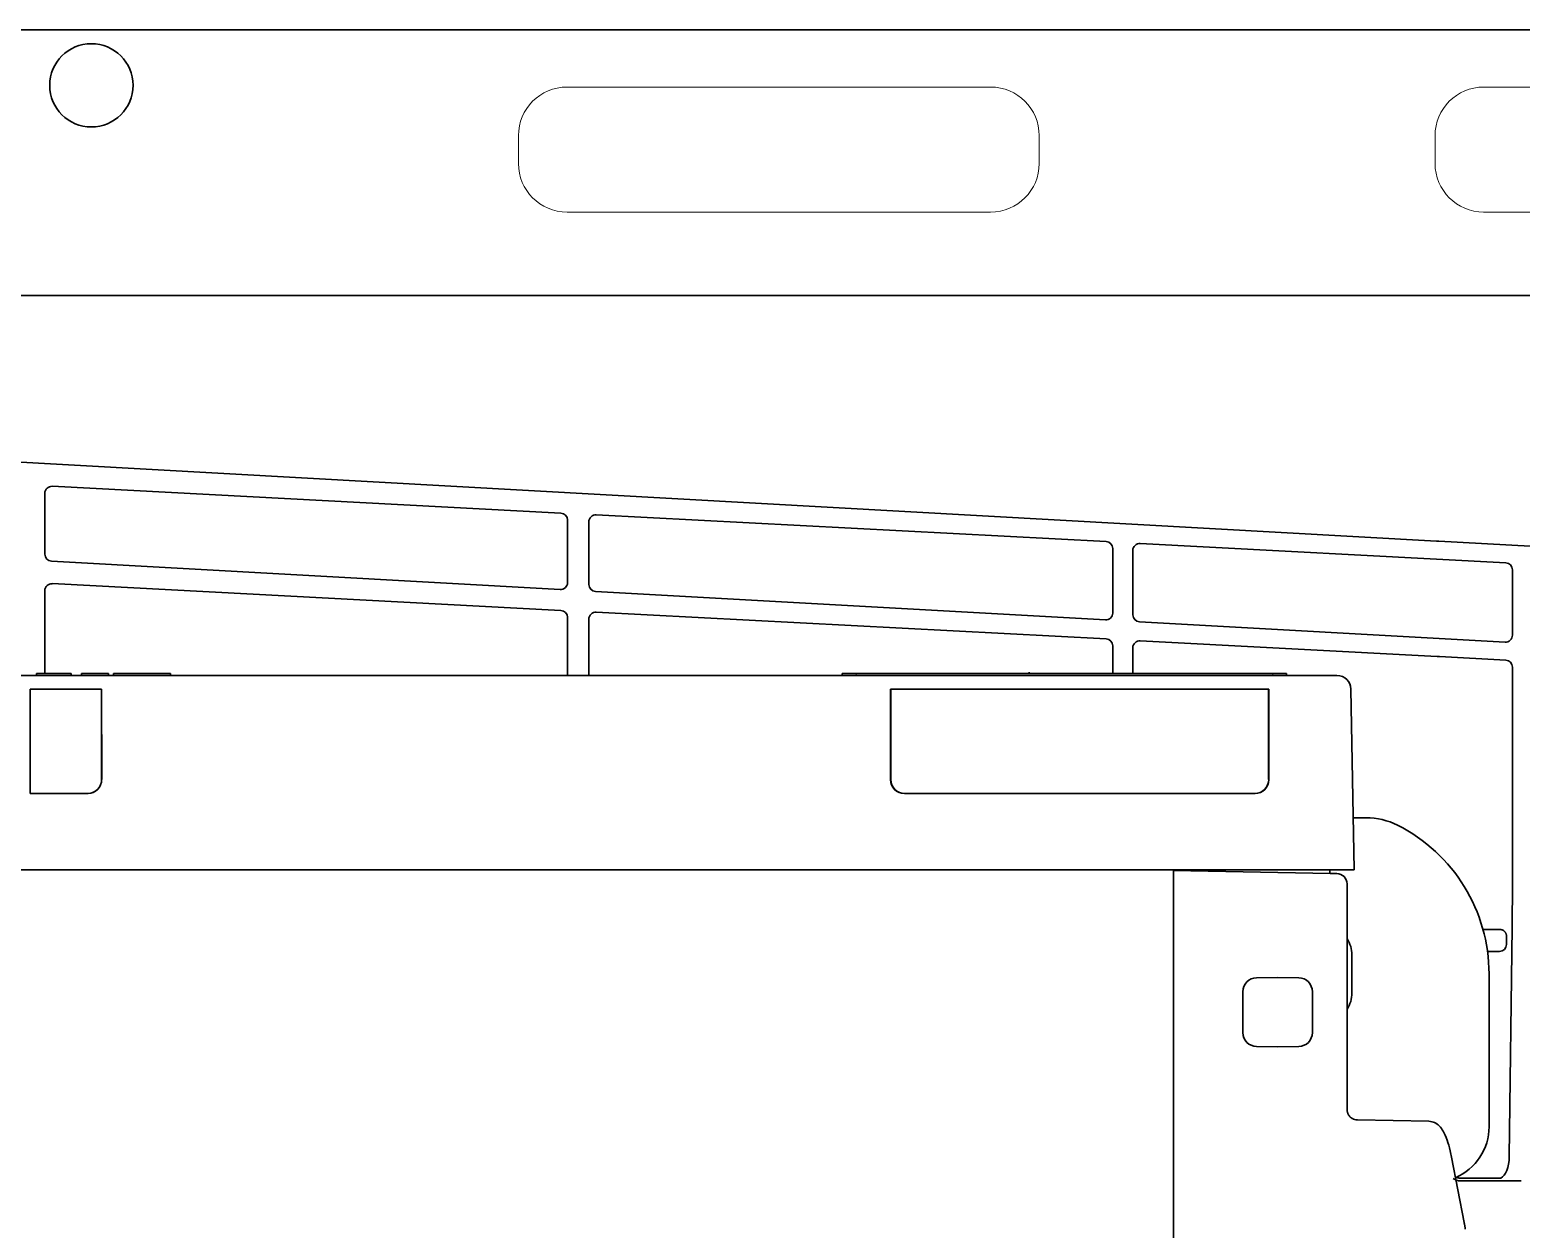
# Model space of a CAD drawing. Extents: x 5997 to 10491, y -672 to 3388.
# Drawn here: x 8497.3 to 8712, y 3156.8 to 3329.5 of the extents above; entities that cross this region are included whole.
import ezdxf

# ---------------------------------------------------------------- set-up
doc = ezdxf.new("R2010")
doc.units = 0
doc.header["$LTSCALE"] = 5
doc.layers.get('0').update_dxf_attribs({"linetype": 'CONTINUOUS', "lineweight": 0})
doc.layers.add('1', color=7, linetype='CONTINUOUS', true_color=0xffffff)

msp = doc.modelspace()

# ---------------------------------------------------------------- linework, layer by layer
for p, q in [((8635.64, 3321.28), (8574.64, 3321.28)), ((8767.64, 3321.28), (8706.64, 3321.28)), ((8567.64, 3314.28), (8567.64, 3310.28)), ((8642.64, 3310.28), (8642.64, 3314.28)), ((8699.64, 3314.28), (8699.64, 3310.28)), ((8574.64, 3303.28), (8635.64, 3303.28)), ((8706.64, 3303.28), (8767.64, 3303.28))]:
    msp.add_line(p, q)
for centre, start, end in [((8574.64, 3314.28), 90, 180), ((8635.64, 3314.28), 0, 90), ((8706.64, 3314.28), 90, 180), ((8574.64, 3310.28), 180, 270), ((8635.64, 3310.28), 270, 0), ((8706.64, 3310.28), 180, 270)]:
    msp.add_arc(centre, 7, start, end)
at = {"layer": '1', "color": 7, "linetype": 'Continuous', "lineweight": 35}
for p, q in [((9230.14, 3329.53), (8376.14, 3329.53)), ((9178.12, 3291.28), (8428.03, 3291.28)), ((8415.47, 3271.74), (8699.86, 3255.89)), ((8499.44, 3262.77), (8499.44, 3253.98)), ((8573.77, 3259.92), (8500.49, 3263.77)), ((8574.71, 3249.9), (8574.71, 3258.92)), ((8577.78, 3258.66), (8577.78, 3249.62)), ((8652.28, 3255.8), (8578.83, 3259.65)), ((8700.19, 3255.87), (8803.03, 3250.3)), ((8653.22, 3245.52), (8653.22, 3254.8)), ((8656.12, 3254.54), (8656.12, 3245.25)), ((8709.83, 3252.76), (8657.17, 3255.54)), ((8500.38, 3252.99), (8573.66, 3248.9)), ((8710.78, 3242.33), (8710.78, 3251.76)), ((8573.77, 3245.9), (8500.49, 3249.75)), ((8499.44, 3248.75), (8499.44, 3236.83)), ((8578.72, 3248.62), (8652.17, 3244.52)), ((8578.83, 3245.63), (8652.28, 3241.78)), ((8574.71, 3236.53), (8574.71, 3244.91)), ((8577.78, 3236.53), (8577.78, 3244.64)), ((8657.07, 3244.25), (8709.73, 3241.33)), ((8699.94, 3239.27), (8657.17, 3241.52)), ((8653.22, 3240.78), (8653.22, 3236.83)), ((8656.12, 3240.52), (8656.12, 3236.83)), ((8709.83, 3238.74), (8700.26, 3239.26)), ((8498.22, 3236.83), (8498.22, 3236.53)), ((8503.22, 3236.83), (8498.22, 3236.83)), ((8503.22, 3236.53), (8503.22, 3236.83)), ((8504.72, 3236.83), (8508.63, 3236.83)), ((8504.72, 3236.83), (8504.72, 3236.53)), ((8508.63, 3236.83), (8508.63, 3236.53)), ((8509.31, 3236.83), (8517.55, 3236.83)), ((8509.31, 3236.83), (8509.31, 3236.53)), ((8517.55, 3236.83), (8517.55, 3236.53)), ((8614.27, 3236.83), (8616.27, 3236.83)), ((8614.27, 3236.53), (8614.27, 3236.83)), ((8616.27, 3236.83), (8676.27, 3236.83)), ((8641.19, 3236.83), (8641.19, 3236.98)), ((8678.27, 3236.83), (8676.27, 3236.83)), ((8678.27, 3236.83), (8678.27, 3236.53)), ((8710.78, 3237.74), (8710.78, 3207.87)), ((8443.43, 3236.53), (8685.52, 3236.53)), ((8497.34, 3234.53), (8497.33, 3219.53)), ((8507.62, 3234.53), (8497.34, 3234.53)), ((8507.63, 3221.53), (8507.62, 3234.53)), ((8621.24, 3234.53), (8621.23, 3221.53)), ((8675.71, 3234.53), (8621.24, 3234.53)), ((8675.71, 3221.53), (8675.71, 3234.53)), ((8687.52, 3234.56), (8687.97, 3208.53)), ((8497.35, 3234.28), (8497.34, 3219.53)), ((8621.28, 3234.28), (8621.27, 3231.1)), ((8675.68, 3221.53), (8675.67, 3234.28)), ((8507.61, 3229.63), (8507.62, 3221.53)), ((8621.25, 3221.53), (8621.26, 3229.63)), ((8621.23, 3221.53), (8621.25, 3221.53)), ((8675.68, 3221.53), (8675.71, 3221.53)), ((8497.33, 3219.53), (8505.62, 3219.53)), ((8623.23, 3219.53), (8673.71, 3219.53)), ((8687.84, 3216.03), (8689.73, 3216.03)), ((8685.97, 3208.53), (8442.97, 3208.53)), ((8661.97, 3206.91), (8661.97, 3208.41)), ((8661.97, 3208.41), (8684.52, 3208.02)), ((8661.97, 3206.91), (8661.97, 3203.74)), ((8684.47, 3208.53), (8684.47, 3208.02)), ((8684.52, 3208.02), (8685.5, 3208)), ((8687.97, 3208.53), (8685.97, 3208.53)), ((8686.97, 3206.5), (8686.97, 3203.74)), ((8661.97, 3200.81), (8661.97, 3203.74)), ((8661.97, 3200.81), (8661.97, 3198.55)), ((8686.97, 3200.62), (8686.97, 3198.35)), ((8710.74, 3200.27), (8710.33, 3167.22)), ((8661.97, 3195.62), (8661.97, 3198.55)), ((8708.83, 3199.95), (8706.55, 3199.95)), ((8706.57, 3199.88), (8706.57, 3199.88)), ((8709.92, 3197.77), (8709.92, 3198.99)), ((8687.67, 3190.78), (8687.67, 3196.28)), ((8707.2, 3196.77), (8708.92, 3196.77)), ((8708.92, 3196.77), (8708.92, 3196.77)), ((8661.97, 3195.62), (8661.97, 3180.54)), ((8686.97, 3195.62), (8686.97, 3180.54)), ((8673.94, 3192.97), (8676.97, 3193.03)), ((8676.97, 3193.03), (8680.01, 3192.97)), ((8707.42, 3193.53), (8707.42, 3171.53)), ((8671.97, 3190.97), (8671.97, 3185.08)), ((8681.97, 3190.97), (8681.97, 3185.08)), ((8676.97, 3183.03), (8673.94, 3183.08)), ((8680.01, 3183.08), (8676.97, 3183.03)), ((8661.97, 3177.59), (8661.97, 3180.54)), ((8661.97, 3177.59), (8661.97, 3175.82)), ((8686.97, 3177.84), (8686.97, 3176.06)), ((8661.97, 3172.86), (8661.97, 3175.82)), ((8661.97, 3172.86), (8661.97, 2913.24)), ((8687.71, 3172.65), (8687.74, 3172.69)), ((8688.45, 3172.5), (8698.74, 3172.32)), ((8703.82, 3157.73), (8702.02, 3167.12)), ((8708.83, 3164.12), (8703.36, 3164.12)), ((8712.04, 3163.71), (8703.36, 3163.71))]:
    msp.add_line(p, q, dxfattribs=at)
at = {"layer": '1', "color": 51, "linetype": 'Continuous', "lineweight": 13}
for p, q in [((8616.27, 3236.83), (8616.27, 3236.53)), ((8676.27, 3236.53), (8676.27, 3236.83))]:
    msp.add_line(p, q, dxfattribs=at)
at = {"layer": '1', "color": 7, "linetype": 'Continuous', "lineweight": 35}
msp.add_circle((8506.14, 3321.53), 6, dxfattribs=at)
for centre, radius, start, end in [((8685.52, 3234.53), 2, 1, 90), ((8689.73, 3206.03), 10, 63.2345, 90), ((8683.42, 3193.53), 24, 0, 63.2345), ((8685.47, 3206.5), 1.5, 0, 89), ((8683.42, 3196.28), 4.25, 0, 33.3561), ((8673.97, 3190.97), 2, 91, 180), ((8679.97, 3190.97), 2, 0, 89), ((8683.42, 3190.78), 4.25, 326.6439, 0), ((8673.97, 3185.08), 2, 180, 269), ((8679.97, 3185.08), 2, 271, 0), ((8688.47, 3174), 1.5, 240.8126, 269), ((8699.42, 3171.53), 8, 293.2873, 0)]:
    msp.add_arc(centre, radius, start, end, dxfattribs=at)
at = {"layer": '1', "color": 7, "linetype": 'Continuous', "lineweight": 35, "extrusion": (0, 0, -1)}
for centre, major_axis, ratio, start_param, end_param in [((8500.44, 3262.77), (-0.829, -0.56), 0.999069, 0.594221, 2.218099), ((8573.71, 3258.92), (-0.996, -0.091), 0.99936, 1.71631, 3.232194), ((8578.78, 3258.66), (-0.829, -0.56), 0.999069, 0.594221, 2.218099), ((8700.19, 3256.43), (10.7, -0.58), 0.052331, 1.567956, 1.598621), ((8500.44, 3253.98), (0.821, -0.571), 0.999112, 1.017308, 2.533193), ((8652.22, 3254.8), (-0.996, -0.091), 0.99936, 1.71631, 3.232194), ((8657.12, 3254.54), (-0.829, -0.56), 0.999069, 0.594221, 2.218099), ((8709.78, 3251.76), (0.947, -0.321), 0.99941, 4.440303, 5.956188), ((8500.44, 3248.75), (-0.865, -0.501), 0.998992, 0.52525, 2.149129), ((8573.71, 3249.9), (0.996, -0.089), 0.999321, 6.194725, 7.818603), ((8578.78, 3249.62), (0.821, -0.571), 0.999112, 1.017308, 2.533193), ((8573.71, 3244.9), (0.999, -0.037), 0.999278, 4.730072, 6.245957), ((8578.78, 3244.64), (-0.829, -0.56), 0.999069, 0.594221, 2.218099), ((8652.22, 3245.52), (0.996, -0.089), 0.999321, 6.194725, 7.818603), ((8657.12, 3245.25), (0.821, -0.571), 0.999112, 1.017308, 2.533193), ((8652.22, 3240.78), (-0.996, -0.091), 0.99936, 1.71631, 3.232194), ((8657.12, 3240.52), (-0.829, -0.56), 0.999069, 0.594221, 2.218099), ((8709.78, 3242.33), (0.312, -0.954), 0.996071, 5.028618, 6.652497), ((8700.26, 3238.69), (10.7, -0.58), 0.052331, 4.678883, 4.709548), ((8709.78, 3237.74), (0.947, -0.321), 0.99941, 4.440303, 5.956188), ((8710.55, 3207.87), (0, -13.25), 0.017455, 4.712389, 5.323254), ((8708.83, 3200.05), (1.9, 0), 0.052408, 1.523874, 1.570796), ((8708.92, 3197.78), (0, -1), 0.995902, 4.712389, 6.283185), ((8708.83, 3167.28), (0, -3.21), 0.466805, 4.729842, 6.08457), ((8703.37, 3165.71), (1.49, -1.34), 0.998167, 1.277273, 1.427042)]:
    msp.add_ellipse(centre, major_axis=major_axis, ratio=ratio, start_param=start_param, end_param=end_param, dxfattribs=at)
at = {"layer": '1', "color": 7, "linetype": 'Continuous', "lineweight": 35}
for centre, major_axis, ratio, start_param, end_param in [((8621.28, 3234.28), (0, -0.25), 0.034921, 3.141593, 4.694936), ((8675.66, 3234.28), (0, -0.25), 0.034921, 1.58825, 3.141593), ((8621.33, 3229.56), (0, -2), 0.034921, 4.389487, 4.677482), ((8621.17, 3231.15), (0, -3), 0.034921, 1.247894, 1.553343), ((8505.62, 3221.53), (1.91, -0.6), 0.998143, 5.018061, 6.588858), ((8505.62, 3221.53), (1.7, -1.05), 0.998638, 5.292522, 6.837125), ((8623.23, 3221.53), (-1.9, -0.63), 0.998478, 5.96117, 7.531966), ((8623.26, 3221.53), (-1.7, -1.05), 0.998638, 5.729245, 7.300042), ((8673.68, 3221.53), (1.85, -0.77), 0.999139, 5.10524, 6.676037), ((8673.71, 3221.53), (1.9, -0.63), 0.998478, 5.034405, 6.605201)]:
    msp.add_ellipse(centre, major_axis=major_axis, ratio=ratio, start_param=start_param, end_param=end_param, dxfattribs=at)
for points, degree, knots in [([(8686.97, 3203.74), (8686.97, 3202.92), (8686.97, 3202.2), (8686.97, 3200.99), (8686.97, 3200.62)], 2, [0, 0, 0, 0.5, 0.5, 1, 1, 1]), ([(8709.92, 3198.99), (8709.92, 3199), (8709.92, 3199.02), (8709.92, 3199.06), (8709.92, 3199.08), (8709.91, 3199.13), (8709.91, 3199.16), (8709.9, 3199.21), (8709.89, 3199.23), (8709.88, 3199.26), (8709.88, 3199.28), (8709.86, 3199.32), (8709.85, 3199.35), (8709.83, 3199.41), (8709.81, 3199.44), (8709.78, 3199.49), (8709.77, 3199.51), (8709.73, 3199.56), (8709.71, 3199.58), (8709.67, 3199.63), (8709.65, 3199.65), (8709.61, 3199.69), (8709.59, 3199.71), (8709.54, 3199.75), (8709.52, 3199.77), (8709.44, 3199.82), (8709.39, 3199.85), (8709.31, 3199.88), (8709.3, 3199.88), (8709.26, 3199.89), (8709.25, 3199.9), (8709.2, 3199.91), (8709.17, 3199.92), (8709.1, 3199.94), (8709.07, 3199.94), (8709, 3199.95), (8708.96, 3199.95), (8708.92, 3199.95)], 3, [0, 0, 0, 0, 0.03125, 0.03125, 0.0625, 0.0625, 0.125, 0.125, 0.15625, 0.15625, 0.1875, 0.1875, 0.25, 0.25, 0.3125, 0.3125, 0.375, 0.375, 0.4375, 0.4375, 0.5, 0.5, 0.5625, 0.5625, 0.625, 0.625, 0.75, 0.75, 0.78125, 0.78125, 0.8125, 0.8125, 0.875, 0.875, 0.9375, 0.9375, 1, 1, 1, 1]), ([(8686.97, 3174), (8686.97, 3174), (8686.97, 3174), (8686.97, 3173.96), (8686.98, 3173.86), (8687, 3173.72), (8687.02, 3173.62), (8687.03, 3173.57)], 3, [0, 0, 0, 0, 0.000025, 0.000025, 0.33335, 0.666675, 1, 1, 1, 1]), ([(8687.03, 3173.57), (8687.04, 3173.57), (8687.04, 3173.56), (8687.05, 3173.54), (8687.05, 3173.52), (8687.06, 3173.51), (8687.06, 3173.49), (8687.07, 3173.47), (8687.08, 3173.45), (8687.08, 3173.44), (8687.09, 3173.42), (8687.1, 3173.4), (8687.1, 3173.39), (8687.11, 3173.37), (8687.12, 3173.35), (8687.13, 3173.33), (8687.14, 3173.32), (8687.15, 3173.3), (8687.16, 3173.28), (8687.16, 3173.27), (8687.17, 3173.25), (8687.18, 3173.23), (8687.19, 3173.22), (8687.2, 3173.2), (8687.21, 3173.18), (8687.23, 3173.17), (8687.24, 3173.15), (8687.25, 3173.13), (8687.26, 3173.12), (8687.27, 3173.1), (8687.28, 3173.09), (8687.3, 3173.07), (8687.31, 3173.06), (8687.32, 3173.04), (8687.33, 3173.02), (8687.35, 3173.01), (8687.36, 3172.99), (8687.37, 3172.98), (8687.39, 3172.96), (8687.4, 3172.95), (8687.42, 3172.93), (8687.43, 3172.92), (8687.45, 3172.91), (8687.46, 3172.89), (8687.48, 3172.88), (8687.49, 3172.86), (8687.51, 3172.85), (8687.53, 3172.84), (8687.54, 3172.82), (8687.56, 3172.81), (8687.58, 3172.8), (8687.59, 3172.78), (8687.61, 3172.77), (8687.63, 3172.76), (8687.65, 3172.75), (8687.67, 3172.74), (8687.68, 3172.72), (8687.7, 3172.71), (8687.72, 3172.7), (8687.74, 3172.69), (8687.74, 3172.69)], 3, [0, 0, 0, 0, 0.015471, 0.031003, 0.046598, 0.062255, 0.077974, 0.093755, 0.109598, 0.125503, 0.141471, 0.1575, 0.173591, 0.189745, 0.20596, 0.222238, 0.238578, 0.25498, 0.271444, 0.28797, 0.304558, 0.321209, 0.337921, 0.354696, 0.371533, 0.388432, 0.405393, 0.422416, 0.439502, 0.456649, 0.473859, 0.491131, 0.508465, 0.525861, 0.54332, 0.56084, 0.578423, 0.596068, 0.613775, 0.631545, 0.649376, 0.66727, 0.685226, 0.703245, 0.721325, 0.739468, 0.757673, 0.77594, 0.794269, 0.812661, 0.831115, 0.849631, 0.868209, 0.886849, 0.905552, 0.924317, 0.943145, 0.962034, 0.980986, 1, 1, 1, 1]), ([(8702.02, 3167.12), (8701.96, 3167.44), (8701.77, 3168.35), (8701.39, 3169.68), (8700.9, 3170.82), (8700.34, 3171.61), (8699.63, 3172.17), (8699.05, 3172.29), (8698.74, 3172.32)], 3, [0, 0, 0, 0, 0.11439, 0.340211, 0.575406, 0.741928, 0.873905, 1, 1, 1, 1]), ([(8703.36, 3163.71), (8703.36, 3163.71), (8703.34, 3163.71), (8703.32, 3163.71), (8703.3, 3163.71), (8703.28, 3163.71), (8703.25, 3163.71), (8703.23, 3163.71), (8703.21, 3163.71), (8703.19, 3163.72), (8703.17, 3163.72), (8703.14, 3163.72), (8703.12, 3163.72), (8703.1, 3163.73), (8703.08, 3163.73), (8703.06, 3163.73), (8703.04, 3163.74), (8703.01, 3163.74), (8702.99, 3163.74), (8702.97, 3163.75), (8702.95, 3163.75), (8702.93, 3163.76), (8702.91, 3163.76), (8702.89, 3163.77), (8702.86, 3163.77), (8702.84, 3163.78), (8702.82, 3163.78), (8702.8, 3163.79), (8702.78, 3163.79), (8702.76, 3163.8), (8702.74, 3163.81), (8702.72, 3163.81), (8702.7, 3163.82), (8702.68, 3163.83), (8702.65, 3163.84), (8702.63, 3163.84), (8702.61, 3163.85), (8702.59, 3163.86), (8702.57, 3163.87), (8702.55, 3163.88), (8702.53, 3163.89), (8702.52, 3163.89), (8702.51, 3163.9)], 3, [0, 0, 0, 0, 0.024913, 0.049823, 0.074731, 0.099637, 0.124542, 0.149446, 0.17435, 0.199254, 0.22416, 0.249067, 0.273976, 0.298889, 0.323805, 0.348725, 0.37365, 0.39858, 0.423516, 0.448458, 0.473408, 0.498365, 0.52333, 0.548304, 0.573288, 0.598282, 0.623286, 0.648301, 0.673328, 0.698368, 0.72342, 0.748486, 0.773565, 0.798659, 0.823768, 0.848893, 0.874034, 0.899192, 0.924367, 0.949559, 0.97477, 1, 1, 1, 1]), ([(8703.36, 3164.12), (8703.31, 3164.12), (8703.25, 3164.12), (8703.13, 3164.13), (8703.07, 3164.14), (8702.96, 3164.16), (8702.9, 3164.17), (8702.82, 3164.2), (8702.79, 3164.21), (8702.74, 3164.23), (8702.71, 3164.24), (8702.68, 3164.26)], 3, [0, 0, 0, 0, 0.25, 0.25, 0.5, 0.5, 0.75, 0.75, 0.875, 0.875, 1, 1, 1, 1]), ([(8709.13, 3164.13), (8709.08, 3164.12), (8709.03, 3164.12), (8708.93, 3164.12), (8708.88, 3164.12), (8708.83, 3164.12)], 3, [0, 0, 0, 0, 0.5, 0.5, 1, 1, 1, 1])]:
    msp.add_open_spline(points, degree=degree, knots=knots, dxfattribs=at)
for points, degree in [([(8686.97, 3198.35), (8686.97, 3195.62)], 1), ([(8686.97, 3180.54), (8686.97, 3177.84)], 1), ([(8686.97, 3176.06), (8686.97, 3175.66), (8686.97, 3174)], 2), ([(8703.87, 3157.53), (8703.84, 3157.62), (8703.82, 3157.73)], 2), ([(8703.96, 3156.77), (8703.98, 3157.19), (8703.86, 3157.52)], 2)]:
    msp.add_open_spline(points, degree=degree, dxfattribs=at)

doc.saveas('drawing.dxf')
